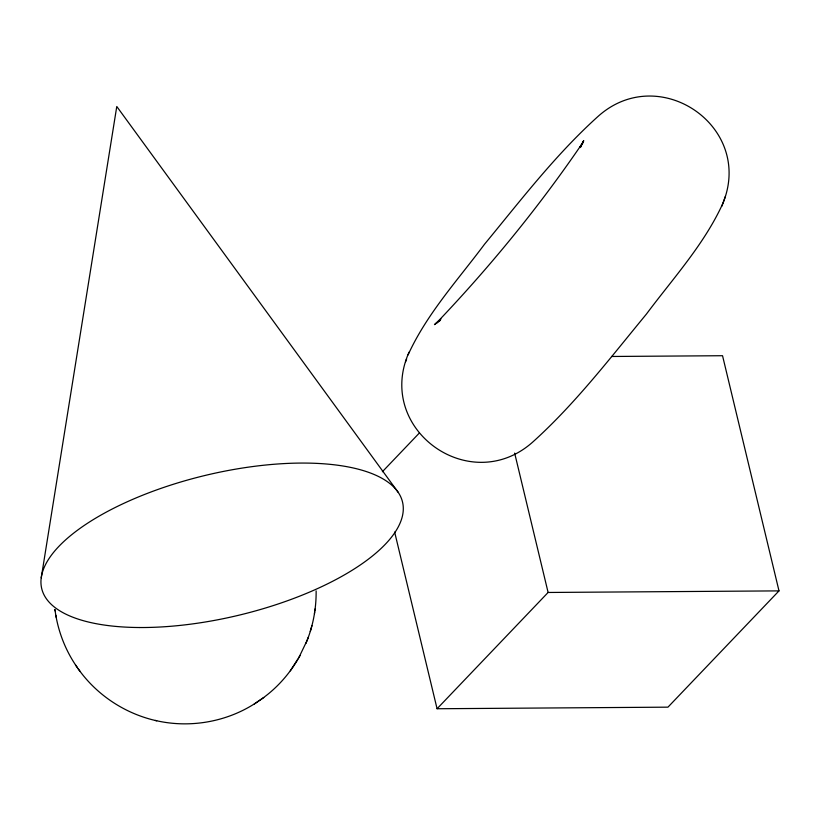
<?xml version="1.0" encoding="UTF-8"?>
<svg xmlns="http://www.w3.org/2000/svg" width="820" height="820" viewBox="0 0 820 820"><rect width="100%" height="100%" fill="white"/><g stroke="black" fill="none" stroke-linecap="round" stroke-linejoin="round"><path stroke-width="1.23" d="M307.254 640.03C313.383 624.45 316.315 607.651 316.13 590.923M314.439 613.626L314.695 611.812M314.88 610.47L315.116 608.911M41.246 577.803L116.778 106.487L398.141 492.277M409.088 352.118C374.566 429.229 470.383 497.924 532.959 441.857C575.343 403.655 610.213 358.002 646.396 314.111C673.107 278.298 704.154 244.462 722.84 203.483C754.42 126.782 659.106 61.418 597.964 116.491C555.581 154.693 520.71 200.346 484.528 244.237C457.816 280.04 426.769 313.886 408.083 354.865M310.267 631.461L311.918 625.67M580.447 147.559L583.707 140.599L579.976 147.415L583.543 141.573C539.652 206.179 489.909 267.012 436.004 323.51L440.893 318.908L434.467 324.628L440.279 320.405M721.836 206.23L725.351 196.482M405.572 361.866L406.617 359.006M298.644 658.05L307.039 640.574M305.891 643.515L308.32 637.284M297.957 659.218C288.291 675.557 275.151 689.948 259.366 700.546M300.14 655.477L290.311 670.852M382.376 471.736L419.389 432.97M394.645 532.057L437.07 708.746L548.108 592.47L779 590.882L722.543 355.716L611.566 356.474M779 590.882L667.962 707.158L437.07 708.746M155.216 720.421C190.414 728.775 229.108 721.723 258.782 700.936M254.251 704.031L263.753 697.543M156.702 720.79C125.296 713.871 96.637 695.042 78.125 668.71M55.811 615.236C59.019 633.88 66.328 651.859 77.193 667.367M75.481 664.938L79.929 671.262M514.653 453.111L548.108 592.47M55.124 610.9L54.889 609.455L56.119 617.193M139.748 627.525A185.504 71.883 -13.5 0 0 403.05 504.915A185.504 71.883 -13.5 0 0 123.584 503.459A185.504 71.883 -13.5 0 0 139.748 627.525"/></g></svg>
